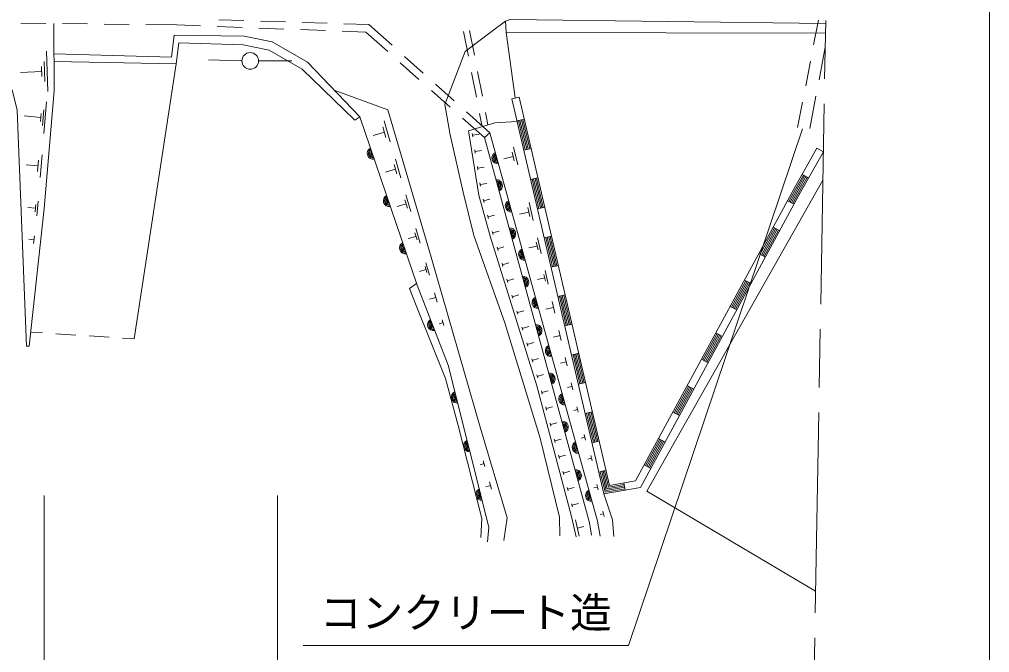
# Model space of a CAD drawing. Units: millimetres, scale not verified. Extents: x 40000 to 680000, y 20000 to 380000.
# Drawn here: x 520828 to 579000, y 243163 to 281103 of the extents above; entities that cross this region are included whole.
import ezdxf
from ezdxf.enums import TextEntityAlignment as Align

# ---------------------------------------------------------------- set-up
doc = ezdxf.new("R2010")
doc.units = ezdxf.units.MM
doc.header["$LTSCALE"] = 1000
doc.linetypes.add('CHAIN', pattern=[18.5, 12, -1.5, 3.5, -1.5])
for name, color, linetype, lineweight in [('M-BGD', 7, 'Continuous', 13), ('M-BMK', 2, 'CHAIN', 13), ('M-STR-HTXT', 7, 'Continuous', 13), ('M-TTL-BAND', 7, 'Continuous', 13)]:
    doc.layers.add(name, color=color, linetype=linetype, lineweight=lineweight)
doc.styles.add('ＭＳ ゴシック', font='')
doc.styles.get('ＭＳ ゴシック').set_extended_font_data('MS Gothic')

msp = doc.modelspace()

# ---------------------------------------------------------------- linework, layer by layer
at = {"layer": 'M-BGD'}
for p, q in [((534278, 281031), (532779, 281078)), ((536777, 280955), (535278, 281001)), ((568447, 279582), (568732, 281055)), ((522415, 280866), (520915, 280883)), ((524915, 280837), (523415, 280854)), ((527415, 280808), (525915, 280825)), ((530259, 280775), (528415, 280796)), ((531682, 280720), (530259, 280775)), ((534180, 280624), (532681, 280682)), ((536679, 280528), (535180, 280586)), ((539177, 280433), (537678, 280490)), ((539276, 280878), (537777, 280924)), ((541599, 280340), (540176, 280394)), ((541781, 280801), (540276, 280847)), ((543173, 279555), (541781, 280801)), ((548111, 278959), (547825, 280431)), ((542913, 279172), (541599, 280340)), ((547462, 280380), (547749, 278908)), ((569158, 280279), (550017, 280311)), ((550017, 280311), (550545, 276403)), ((569144, 279436), (568773, 277491)), ((522446, 279193), (522537, 276788)), ((534168, 278628), (532169, 278690)), ((545036, 277889), (543918, 278889)), ((522159, 278279), (522182, 277678)), ((522308, 278585), (522354, 277383)), ((527710, 261954), (530230, 278433)), ((535168, 278613), (537168, 278613)), ((544782, 277512), (543661, 278508)), ((567973, 277128), (568257, 278600)), ((522171, 277978), (520888, 277929)), ((547941, 277926), (548228, 276454)), ((548587, 276504), (548301, 277977)), ((546900, 276222), (545782, 277222)), ((539704, 276868), (542920, 275685)), ((546651, 275852), (545530, 276848)), ((550355, 276347), (550793, 276449)), ((555874, 252668), (550355, 276347)), ((556216, 253183), (550793, 276449)), ((568586, 276509), (568216, 274564)), ((522456, 276159), (522294, 274259)), ((567489, 274623), (567783, 276146)), ((522122, 275230), (521108, 275316)), ((522142, 275468), (522101, 274993)), ((522289, 275694), (522208, 274744)), ((541233, 275271), (540934, 275058)), ((548713, 274020), (547399, 275187)), ((549037, 274310), (547645, 275556)), ((548419, 275472), (548575, 274671)), ((548921, 274777), (548777, 275523)), ((542620, 274663), (542806, 274030)), ((542696, 275029), (543068, 273763)), ((551103, 275121), (550665, 275018)), ((551161, 273286), (550752, 275039)), ((551249, 273306), (550840, 275059)), ((551336, 273327), (550928, 275080)), ((551424, 273347), (551015, 275100)), ((542713, 274346), (542038, 274148)), ((548008, 274074), (547977, 274271)), ((547992, 274173), (548388, 274235)), ((548713, 274020), (549037, 274310)), ((550456, 273456), (550705, 272389)), ((522186, 272990), (522071, 271634)), ((548163, 273086), (548132, 273284)), ((548148, 273185), (548543, 273247)), ((550438, 272889), (549869, 272757)), ((550376, 273156), (550501, 272623)), ((551073, 273265), (551512, 273368)), ((568642, 273382), (567278, 270977)), ((569033, 273160), (567671, 270758)), ((569033, 273160), (568642, 273382)), ((521948, 272328), (521225, 272389)), ((521977, 272666), (521919, 271989)), ((543303, 272407), (543468, 271845)), ((543371, 272733), (543701, 271608)), ((548319, 272098), (548288, 272296)), ((548303, 272197), (548698, 272259)), ((543386, 272126), (542786, 271950)), ((567356, 270933), (567832, 271772)), ((567911, 271728), (567435, 270889)), ((567514, 270846), (567989, 271683)), ((568145, 271595), (567754, 271817)), ((548474, 271110), (548443, 271308)), ((548459, 271209), (548854, 271271)), ((551920, 271615), (551482, 271512)), ((551978, 269780), (551569, 271533)), ((552066, 269800), (551657, 271553)), ((552153, 269821), (551745, 271574)), ((552241, 269841), (551832, 271594)), ((568067, 271639), (567593, 270802)), ((544002, 270582), (544294, 269591)), ((567278, 270977), (557776, 253453)), ((567671, 270758), (558068, 253046)), ((567356, 270933), (566957, 270196)), ((567036, 270154), (567435, 270889)), ((567514, 270846), (567115, 270111)), ((567194, 270068), (567593, 270802)), ((521818, 270012), (521770, 269571)), ((521960, 270219), (521864, 269338)), ((544016, 270048), (543487, 269893)), ((543943, 270296), (544089, 269800)), ((548686, 270135), (548632, 270327)), ((548659, 270231), (549044, 270340)), ((551394, 270129), (551642, 269062)), ((567274, 270025), (566878, 270239)), ((521794, 269791), (521324, 269842)), ((548958, 269173), (548904, 269365)), ((548931, 269269), (549316, 269377)), ((551376, 269562), (550806, 269430)), ((551313, 269829), (551438, 269295)), ((551890, 269759), (552329, 269862)), ((544542, 268319), (544669, 267886)), ((544594, 268570), (544849, 267703)), ((549230, 268210), (549175, 268403)), ((549203, 268306), (549588, 268415)), ((566097, 268610), (565239, 267028)), ((566176, 268567), (565318, 266985)), ((566255, 268525), (565397, 266942)), ((566334, 268482), (565476, 266899)), ((566414, 268439), (566018, 268653)), ((521708, 267903), (521400, 267936)), ((521733, 268133), (521682, 267672)), ((544606, 268102), (544143, 267966)), ((551814, 267760), (551923, 267290)), ((551884, 268024), (552103, 267085)), ((552737, 268109), (552299, 268006)), ((552795, 266274), (552387, 268027)), ((552883, 266294), (552474, 268047)), ((552970, 266315), (552562, 268068)), ((553058, 266335), (552650, 268088)), ((549526, 267255), (549467, 267446)), ((549496, 267351), (549878, 267469)), ((551868, 267525), (551367, 267408)), ((565160, 267071), (565556, 266856)), ((545198, 266511), (545410, 265775)), ((549823, 266300), (549764, 266491)), ((549794, 266396), (550176, 266515)), ((545206, 266115), (544813, 266001)), ((545152, 266299), (545259, 265930)), ((552344, 266051), (552535, 265231)), ((552707, 266253), (553146, 266356)), ((550121, 265346), (550061, 265536)), ((550091, 265441), (550473, 265560)), ((552330, 265615), (551893, 265514)), ((552282, 265820), (552378, 265410)), ((564381, 265446), (563523, 263863)), ((564460, 265403), (563602, 263820)), ((564539, 265360), (563681, 263777)), ((564619, 265317), (563761, 263734)), ((564698, 265274), (564302, 265488)), ((545714, 264722), (545873, 264170)), ((545794, 264446), (545426, 264339)), ((550418, 264391), (550359, 264582)), ((550389, 264486), (550770, 264605)), ((552775, 264201), (552940, 263493)), ((553554, 264602), (553116, 264500)), ((553612, 262768), (553204, 264521)), ((553700, 262788), (553291, 264541)), ((553788, 262809), (553379, 264562)), ((553875, 262829), (553467, 264582)), ((550716, 263436), (550656, 263627)), ((550686, 263532), (551068, 263650)), ((552858, 263847), (552386, 263737)), ((563444, 263906), (563840, 263692)), ((546180, 263105), (546280, 262760)), ((521506, 262367), (522213, 262320)), ((546230, 262933), (546000, 262866)), ((551013, 262481), (550954, 262672)), ((550983, 262577), (551365, 262696)), ((553179, 262467), (553320, 261865)), ((553525, 262747), (553963, 262849)), ((523011, 262267), (524209, 262187)), ((525007, 262134), (526204, 262054)), ((527003, 262001), (527710, 261954)), ((553249, 262166), (552848, 262072)), ((562665, 262281), (561807, 260698)), ((562744, 262238), (561886, 260656)), ((562823, 262195), (561966, 260613)), ((562903, 262152), (562045, 260570)), ((562982, 262109), (562586, 262324)), ((521259, 261529), (521414, 261519)), ((551311, 261527), (551251, 261718)), ((551281, 261622), (551663, 261741)), ((551608, 260572), (551548, 260763)), ((551578, 260667), (551960, 260786)), ((553558, 260841), (553675, 260338)), ((554371, 261096), (553933, 260994)), ((554429, 259262), (554021, 261015)), ((554517, 259282), (554108, 261035)), ((554605, 259303), (554196, 261056)), ((554692, 259323), (554284, 261076)), ((561728, 260741), (562124, 260527)), ((553617, 260590), (553281, 260511)), ((551905, 259617), (551846, 259808)), ((551876, 259713), (552258, 259832)), ((553961, 259112), (553687, 259048)), ((553913, 259318), (554009, 258906)), ((554342, 259241), (554780, 259343)), ((560949, 259116), (560091, 257534)), ((561028, 259073), (560171, 257491)), ((561108, 259030), (560250, 257448)), ((561187, 258987), (560329, 257405)), ((561266, 258944), (560870, 259159)), ((552180, 258656), (552129, 258849)), ((552154, 258752), (552541, 258855)), ((552438, 257689), (552386, 257883)), ((552412, 257786), (552798, 257889)), ((554284, 257727), (554068, 257677)), ((554246, 257889), (554322, 257565)), ((555189, 257590), (554750, 257488)), ((555246, 255756), (554838, 257509)), ((555334, 255776), (554926, 257529)), ((555422, 255797), (555013, 257550)), ((555509, 255817), (555101, 257570)), ((560012, 257577), (560408, 257362)), ((552695, 256723), (552644, 256916)), ((552669, 256820), (553056, 256923)), ((554731, 256061), (554515, 256011)), ((554693, 256223), (554769, 255899)), ((559550, 255780), (559154, 255994)), ((552953, 255757), (552901, 255950)), ((552927, 255854), (553313, 255957)), ((555159, 255735), (555597, 255837)), ((559233, 255951), (558376, 254369)), ((559313, 255908), (558455, 254326)), ((559392, 255865), (558534, 254283)), ((559471, 255823), (558613, 254240)), ((553210, 254791), (553159, 254984)), ((553185, 254887), (553571, 254990)), ((555123, 254809), (554907, 254758)), ((555085, 254971), (555161, 254647)), ((548687, 254484), (548455, 254415)), ((548635, 254658), (548739, 254310)), ((558296, 254412), (558692, 254197)), ((553468, 253824), (553416, 254018)), ((553442, 253921), (553829, 254024)), ((555567, 253982), (556006, 254084)), ((555655, 254003), (555942, 252771)), ((556010, 252874), (555743, 254023)), ((555830, 254044), (556079, 252977)), ((556147, 253080), (555918, 254064)), ((549076, 253177), (548788, 253092)), ((549012, 253393), (549141, 252961)), ((553725, 252858), (553674, 253051)), ((553700, 252955), (554086, 253058)), ((555496, 253081), (555280, 253030)), ((555459, 253243), (555534, 252918)), ((556010, 252874), (557124, 253066)), ((557108, 253155), (556079, 252977)), ((556147, 253080), (557093, 253243)), ((557776, 253453), (556216, 253183)), ((557154, 252889), (557078, 253332)), ((558068, 253046), (555874, 252668)), ((557139, 252977), (555942, 252771)), ((553983, 251892), (553931, 252085)), ((553957, 251989), (554344, 252092)), ((555857, 251479), (555641, 251428)), ((555819, 251641), (555895, 251316)), ((554391, 250139), (554178, 251116)), ((554284, 250628), (554675, 250713))]:
    msp.add_line(p, q, dxfattribs=at)
for points in [[(553236, 250161), (553205, 251286), (552047, 256021), (549929, 262922), (548074, 268152), (547435, 270744), (546661, 274192), (546333, 275998), (547553, 279183), (549120, 280354), (549980, 280995), (550017, 280311)], [(549980, 280995), (550253, 281098), (569168, 280853)], [(521414, 261519), (522314, 269779), (522913, 276815), (522898, 280860)], [(522905, 279047), (529947, 278844), (530100, 280169), (534297, 280094), (535993, 279761), (538106, 278538), (541233, 275271)], [(522906, 278579), (530230, 278433), (530391, 279696), (534237, 279571), (535806, 279263), (537787, 278117), (540934, 275058)], [(519826, 277781), (520416, 276811), (520697, 275669), (521259, 261529)], [(541233, 275271), (544671, 265177), (546536, 260395), (548983, 250682), (548900, 249796)], [(542920, 275685), (545513, 266861), (548454, 256666), (550073, 251233), (549869, 249873)], [(547760, 274423), (549334, 274903), (550673, 274985)], [(554204, 250099), (553940, 251310), (551850, 259153), (549059, 268112), (548367, 270563), (547760, 274423)], [(555128, 250199), (555003, 250934), (548713, 274020)], [(549037, 274310), (555494, 251042), (555642, 250140)], [(569004, 271471), (558454, 252832), (568571, 246840)], [(544637, 265279), (544219, 264983), (544626, 263951), (546386, 259583), (547136, 256769), (548551, 251195), (548504, 250053)], [(555874, 252668), (556399, 251114), (556472, 250124)]]:
    msp.add_lwpolyline(points, dxfattribs=at)
msp.add_circle((534668, 278613), 500, dxfattribs=at)
for centre, radius, start, end in [((542036, 273081), 354, 117.60866, 280.01384), ((542036, 273081), 283, 119.8327, 277.7898), ((542036, 273081), 212, 123.57902, 274.04347), ((542036, 273081), 142, 131.29075, 266.33174), ((542036, 273081), 100, 141.60842, 256.01408), ((549510, 272808), 354, 114.30559, 276.71077), ((549510, 272808), 283, 116.52963, 274.48673), ((549510, 272808), 212, 120.27596, 270.74041), ((549510, 272808), 142, 127.98769, 263.02868), ((549510, 272808), 100, 138.30535, 252.71101), ((549440, 271146), 354, 294.03885, 96.44403), ((549440, 271146), 283, 296.26289, 94.21999), ((549440, 271146), 212, 300.00921, 90.47366), ((549440, 271146), 142, 307.72094, 82.76193), ((549440, 271146), 100, 318.0386, 72.44427), ((543003, 270242), 354, 117.60866, 280.01384), ((543003, 270242), 283, 119.8327, 277.7898), ((543003, 270242), 212, 123.57902, 274.04347), ((543003, 270242), 142, 131.29075, 266.33174), ((543003, 270242), 100, 141.60842, 256.01408), ((550312, 269918), 354, 114.30559, 276.71077), ((550312, 269918), 283, 116.52963, 274.48673), ((550312, 269918), 212, 120.27596, 270.74041), ((550312, 269918), 142, 127.98769, 263.02868), ((550312, 269918), 100, 138.30535, 252.71101), ((550228, 268252), 354, 294.03885, 96.44403), ((550228, 268252), 283, 296.26289, 94.21999), ((550228, 268252), 212, 300.00921, 90.47366), ((550228, 268252), 142, 307.72094, 82.76193), ((550228, 268252), 100, 318.0386, 72.44427), ((543971, 267402), 354, 117.60866, 280.01384), ((543971, 267402), 283, 119.8327, 277.7898), ((543971, 267402), 212, 123.57902, 274.04347), ((543971, 267402), 142, 131.29075, 266.33174), ((543971, 267402), 100, 141.60842, 256.01408), ((551115, 267027), 354, 114.30559, 276.71077), ((551115, 267027), 283, 116.52963, 274.48673), ((551115, 267027), 212, 120.27596, 270.74041), ((551115, 267027), 142, 127.98769, 263.02868), ((551115, 267027), 100, 138.30535, 252.71101), ((551017, 265357), 354, 294.03885, 96.44403), ((551017, 265357), 283, 296.26289, 94.21999), ((551017, 265357), 212, 300.00921, 90.47366), ((551017, 265357), 142, 307.72094, 82.76193), ((551017, 265357), 100, 318.0386, 72.44427), ((551917, 264136), 354, 114.30559, 276.71077), ((551917, 264136), 283, 116.52963, 274.48673), ((551917, 264136), 212, 120.27596, 270.74041), ((551917, 264136), 142, 127.98769, 263.02868), ((551917, 264136), 100, 138.30535, 252.71101), ((545654, 262806), 354, 120.09913, 282.50431), ((545654, 262806), 283, 122.32317, 280.28027), ((545654, 262806), 212, 126.06949, 276.53394), ((545654, 262806), 142, 133.78122, 268.82221), ((545654, 262806), 100, 144.09889, 258.50455), ((551806, 262463), 354, 294.03885, 96.44403), ((551806, 262463), 283, 296.26289, 94.21999), ((551806, 262463), 212, 300.00921, 90.47366), ((551806, 262463), 142, 307.72094, 82.76193), ((551806, 262463), 100, 318.0386, 72.44427), ((552719, 261245), 354, 114.30559, 276.71077), ((552719, 261245), 283, 116.52963, 274.48673), ((552719, 261245), 212, 120.27596, 270.74041), ((552719, 261245), 142, 127.98769, 263.02868), ((552719, 261245), 100, 138.30535, 252.71101), ((552594, 259568), 354, 294.03885, 96.44403), ((552594, 259568), 283, 296.26289, 94.21999), ((552594, 259568), 212, 300.00921, 90.47366), ((552594, 259568), 142, 307.72094, 82.76193), ((552594, 259568), 100, 318.0386, 72.44427), ((547079, 258461), 354, 112.93851, 275.34368), ((547079, 258461), 283, 115.16254, 273.11964), ((547079, 258461), 212, 118.90887, 269.37332), ((547079, 258461), 142, 126.6206, 261.66159), ((547079, 258461), 100, 136.93826, 251.34393), ((553521, 258355), 354, 114.30559, 276.71077), ((553521, 258355), 283, 116.52963, 274.48673), ((553521, 258355), 212, 120.27596, 270.74041), ((553521, 258355), 142, 127.98769, 263.02868), ((553521, 258355), 100, 138.30535, 252.71101), ((553383, 256674), 354, 294.03885, 96.44403), ((553383, 256674), 283, 296.26289, 94.21999), ((553383, 256674), 212, 300.00921, 90.47366), ((553383, 256674), 142, 307.72094, 82.76193), ((553383, 256674), 100, 318.0386, 72.44427), ((547812, 255552), 354, 112.93851, 275.34368), ((547812, 255552), 283, 115.16254, 273.11964), ((547812, 255552), 212, 118.90887, 269.37332), ((547812, 255552), 142, 126.6206, 261.66159), ((547812, 255552), 100, 136.93826, 251.34393), ((554323, 255464), 354, 114.30559, 276.71077), ((554323, 255464), 283, 116.52963, 274.48673), ((554323, 255464), 212, 120.27596, 270.74041), ((554323, 255464), 142, 127.98769, 263.02868), ((554323, 255464), 100, 138.30535, 252.71101), ((554172, 253779), 354, 294.03885, 96.44403), ((554172, 253779), 283, 296.26289, 94.21999), ((554172, 253779), 212, 300.00921, 90.47366), ((554172, 253779), 142, 307.72094, 82.76193), ((554172, 253779), 100, 318.0386, 72.44427), ((548545, 252643), 354, 112.93851, 275.34368), ((548545, 252643), 283, 115.16254, 273.11964), ((548545, 252643), 212, 118.90887, 269.37332), ((548545, 252643), 142, 126.6206, 261.66159), ((548545, 252643), 100, 136.93826, 251.34393), ((555125, 252573), 354, 114.30559, 276.71077), ((555125, 252573), 283, 116.52963, 274.48673), ((555125, 252573), 212, 120.27596, 270.74041), ((555125, 252573), 142, 127.98769, 263.02868), ((555125, 252573), 100, 138.30535, 252.71101)]:
    msp.add_arc(centre, radius, start, end, dxfattribs=at)
at = {"layer": 'M-BMK'}
msp.add_line((568223, 227056), (569281, 287230), dxfattribs=at)
at = {"layer": 'M-STR-HTXT'}
for p, q in [((522310, 252576), (522310, 226576)), ((536300, 252576), (536300, 226576))]:
    msp.add_line(p, q, dxfattribs=at)
msp.add_lwpolyline([(567785, 274553), (557342, 243593), (537842, 243593)], dxfattribs=at)
at = {"layer": 'M-TTL-BAND'}
msp.add_line((579000, 20000), (579000, 370000), dxfattribs=at)

# ---------------------------------------------------------------- texts
at = {"layer": 'M-STR-HTXT', "style": 'ＭＳ ゴシック'}
msp.add_text('コンクリート造', height=1833, dxfattribs=at).set_placement((538842, 244093), align=Align.BOTTOM_LEFT)

doc.saveas('drawing.dxf')
